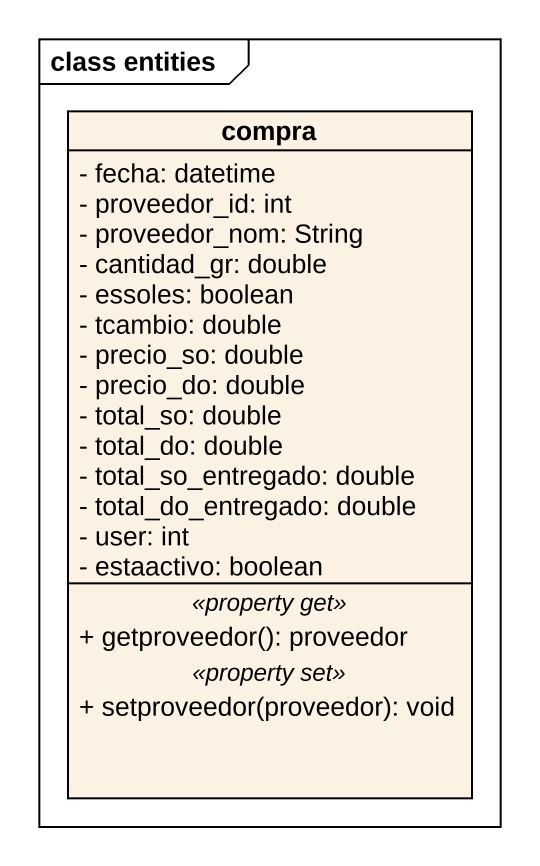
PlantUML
@startuml
mainframe class entities
hide circle
hide empty members
skinparam classAttributeIconSize 0
class compra {
  - fecha: datetime
  - proveedor_id: int
  - proveedor_nom: String
  - cantidad_gr: double
  - essoles: boolean
  - tcambio: double
  - precio_so: double
  - precio_do: double
  - total_so: double
  - total_do: double
  - total_so_entregado: double
  - total_do_entregado: double
  - user: int
  - estaactivo: boolean
  .. <<property get>> ..
  + getproveedor(): proveedor
  .. <<property set>> ..
  + setproveedor(proveedor): void
}
@enduml
